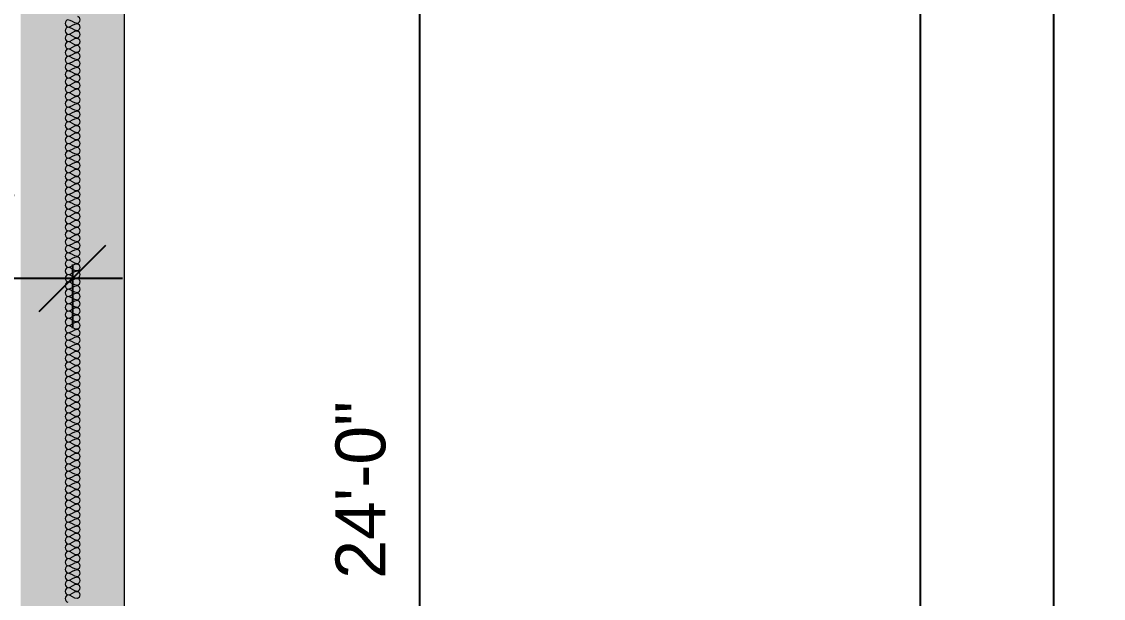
# Model space of a CAD drawing. Header units: inches. Extents: x 1913 to 24953, y -2945 to 1064.
# Drawn here: x 19839.7 to 20099.9, y -427.6 to -289 of the extents above; entities that cross this region are included whole.
import ezdxf

# ---------------------------------------------------------------- set-up
doc = ezdxf.new("R2010")
doc.units = ezdxf.units.IN
doc.header["$MEASUREMENT"] = 0
for name, color, linetype, lineweight in [('A-ANNO-DIMS', 211, 'Continuous', 9), ('A-DETL', 90, 'Continuous', 9), ('A-FLOR', 192, 'Continuous', 13), ('A-WALL', 113, 'Continuous', 13), ('A-WALL-PATT', 111, 'Continuous', 50)]:
    doc.layers.add(name, color=color, linetype=linetype, lineweight=lineweight)
doc.styles.add('Arial', font='arial.ttf', dxfattribs={"height": 12})
doc.dimstyles.new('Linear_-_3_32__Arial', dxfattribs={"dimscale": 12, "dimtxt": 12.243113, "dimasz": 1.333333, "dimexe": 1, "dimexo": 0.666667, "dimgap": 0.666667, "dimtad": 1, "dimdec": 5, "dimrnd": 0.03125, "dimzin": 1, "dimdsep": 46, "dimlunit": 4, "dimtxsty": 'Arial', "dimblk1": 'OBLIQUE', "dimblk2": 'OBLIQUE', "dimsah": 1, "dimcen": 0.09, "dimdle": 1, "dimazin": 0, "dimtfac": 1, "dimtdec": 4, "dimtix": 1, "dimtmove": 0, "dimatfit": 3, "dimfxl": 1, "dimtvp": 1, "dimtfill": 1, "dimfrac": 2, "dimtolj": 1, "dimtzin": 0, "dimarcsym": 2})

# ---------------------------------------------------------------- blocks, each defined once
blk = doc.blocks.new('_Oblique')
at = {"color": 0, "linetype": 'ByBlock', "lineweight": -2}
blk.add_line((-0.5, -0.5), (0.5, 0.5), dxfattribs=at)
blk = doc.blocks.new('*D438')
at = {"layer": 'A-ANNO-DIMS', "color": 0, "lineweight": -2, "transparency": 16777216}
for p, q in [((20087.86, 630.42), (20087.86, -1697.58)), ((19857.24, 618.42), (20099.86, 618.42)), ((19859.97, -1685.58), (20099.86, -1685.58))]:
    blk.add_line(p, q, dxfattribs=at)
at = {"layer": 'Defpoints', "color": 0, "lineweight": 0, "transparency": 16777216}
for p in [(19849.24, 618.42), (19851.97, -1685.58), (20087.86, -1685.58)]:
    blk.add_point(p, dxfattribs=at)
at = {"layer": 'A-ANNO-DIMS', "color": 0, "lineweight": -2, "transparency": 16777216, "xscale": 16, "yscale": 16, "zscale": 16}
for p, rotation in [((20087.86, 618.42), 90), ((20087.86, -1685.58), 270)]:
    blk.add_blockref('_Oblique', p, dxfattribs=dict(at, rotation=rotation))
at = {"layer": 'A-ANNO-DIMS', "color": 0, "lineweight": 0, "transparency": 16777216, "insert": (20073.74, -533.58), "char_height": 12, "width": 73.4587, "attachment_point": 5, "rotation": 90, "style": 'Arial'}
blk.add_mtext('\\A1;192\'-0"', dxfattribs=at)
blk = doc.blocks.new('*D489')
at = {"layer": 'A-ANNO-DIMS', "color": 0, "lineweight": -2, "transparency": 16777216}
for p, q in [((19935.41, -245.58), (19935.41, -557.58)), ((19871.97, -257.58), (19947.41, -257.58)), ((19871.97, -545.58), (19947.41, -545.58))]:
    blk.add_line(p, q, dxfattribs=at)
at = {"layer": 'Defpoints', "color": 0, "lineweight": 0, "transparency": 16777216}
for p in [(19863.97, -257.58), (19863.97, -545.58), (19935.41, -545.58)]:
    blk.add_point(p, dxfattribs=at)
at = {"layer": 'A-ANNO-DIMS', "color": 0, "lineweight": -2, "transparency": 16777216, "xscale": 16, "yscale": 16, "zscale": 16}
for p, rotation in [((19935.41, -257.58), 90), ((19935.41, -545.58), 270)]:
    blk.add_blockref('_Oblique', p, dxfattribs=dict(at, rotation=rotation))
at = {"layer": 'A-ANNO-DIMS', "color": 0, "lineweight": 0, "transparency": 16777216, "insert": (19921.28, -401.58), "char_height": 12, "width": 62.3834, "attachment_point": 5, "rotation": 90, "style": 'Arial'}
blk.add_mtext('\\A1;24\'-0"', dxfattribs=at)
blk = doc.blocks.new('*D499')
at = {"layer": 'A-ANNO-DIMS', "color": 0, "lineweight": -2, "transparency": 16777216}
for p, q in [((20055.86, -1133.58), (20055.86, -209.58)), ((19859.97, -221.58), (20067.86, -221.58)), ((19872.47, -1121.58), (20067.86, -1121.58))]:
    blk.add_line(p, q, dxfattribs=at)
at = {"layer": 'Defpoints', "color": 0, "lineweight": 0, "transparency": 16777216}
for p in [(19851.97, -221.58), (20055.86, -221.58), (19864.47, -1121.58)]:
    blk.add_point(p, dxfattribs=at)
at = {"layer": 'A-ANNO-DIMS', "color": 0, "lineweight": -2, "transparency": 16777216, "xscale": 16, "yscale": 16, "zscale": 16}
for p, rotation in [((20055.86, -221.58), 90), ((20055.86, -1121.58), 270)]:
    blk.add_blockref('_Oblique', p, dxfattribs=dict(at, rotation=rotation))
at = {"layer": 'A-ANNO-DIMS', "color": 0, "lineweight": 0, "transparency": 16777216, "insert": (20041.74, -671.58), "char_height": 12, "width": 62.3834, "attachment_point": 5, "rotation": 90, "style": 'Arial'}
blk.add_mtext('\\A1;75\'-0"', dxfattribs=at)
blk = doc.blocks.new('*D503')
at = {"layer": 'A-ANNO-DIMS', "color": 0, "lineweight": -2, "transparency": 16777216}
for p, q in [((19791.97, -347.39), (19791.97, -362.71)), ((19851.97, -347.39), (19851.97, -362.71)), ((19779.97, -350.71), (19863.97, -350.71))]:
    blk.add_line(p, q, dxfattribs=at)
at = {"layer": 'Defpoints', "color": 0, "lineweight": 0, "transparency": 16777216}
for p in [(19791.97, -339.39), (19851.97, -339.39), (19851.97, -350.71)]:
    blk.add_point(p, dxfattribs=at)
at = {"layer": 'A-ANNO-DIMS', "color": 0, "lineweight": -2, "transparency": 16777216, "xscale": 16, "yscale": 16, "zscale": 16, "rotation": 180}
blk.add_blockref('_Oblique', (19791.97, -350.71), dxfattribs=at)
at = {"layer": 'A-ANNO-DIMS', "color": 0, "lineweight": -2, "transparency": 16777216, "xscale": 16, "yscale": 16, "zscale": 16}
blk.add_blockref('_Oblique', (19851.97, -350.71), dxfattribs=at)
at = {"layer": 'A-ANNO-DIMS', "color": 0, "lineweight": 0, "transparency": 16777216, "insert": (19821.97, -336.58), "char_height": 12, "width": 62.3834, "attachment_point": 5, "style": 'Arial'}
blk.add_mtext('\\A1;5\'-0"', dxfattribs=at)

msp = doc.modelspace()

# ---------------------------------------------------------------- hatches: boundary and pattern name
at = {"layer": 'A-WALL-PATT', "lineweight": 0}
h = msp.add_hatch(dxfattribs=at)
h.set_pattern_fill('FP_1', color=256, style=0, pattern_type=2)
h.set_pattern_definition([(50, (18984.365, 244.067), (36.72335, -3.213), [3.84, -42.24]), (355, (18984.365, 244.067), (-7.1044, 38.51274), [3.072, -33.792]), (100.451, (18987.425, 243.8), (29.62024, 35.29956), [3.263, -35.898]), (46.184, (18984.365, 254.307), (54.6425, -8.4752), [5.76, -63.36]), (96.636, (18988.92, 253.6), (47.854, 49.8752), [4.895, -53.848]), (351.184, (18984.365, 254.307), (47.8553, 49.8749), [4.608, -50.688]), (21, (18989.485, 251.747), (30.56126, -20.614), [3.84, -42.24]), (326, (18989.485, 251.747), (12.4577, 37.1283), [3.072, -33.792]), (71.451, (18992.03, 250.03), (43.02, 16.5135), [3.263, -35.898]), (37.5, (18984.365, 244.067), (0.6228, 17.04428), [1.69, -31.693, 1.69, -32.614, -33.92]), (37.5, (18984.365, 244.067), (0.6228, 17.04428), [-67.686, 1.69, -32.23]), (7.5, (18984.365, 244.067), (13.4694, 20.19387), [1.69, -17.869, 1.69, -30.925, -12.928]), (7.5, (18984.365, 244.067), (13.4694, 20.19387), [-52.173, 1.69, -11.238]), (327.5, (18972.947, 244.067), (27.33168, -1.15522), [1.69, -11.11, 1.69, -38.246, -52.992]), (327.5, (18972.947, 244.067), (27.33168, -1.15522), [-52.736, 1.69, -51.302]), (317.5, (18967.827, 244.067), (29.85903, 5.12498), [1.69, -14.95, 1.69, -24.832, -37.632]), (317.5, (18967.827, 244.067), (29.85903, 5.12498), [-43.162, 1.69, -35.942])])
h.paths.add_polyline_path([(19839.466293, -167.581337), (19864.466293, -167.581337), (19864.466293, -211.581337), (19864.466293, -231.581337), (19864.466293, -1121.581337), (19839.466293, -1121.581337), (19839.466293, -447.581337), (19839.466293, -427.581337), (19839.466293, -322.581337), (19839.466293, -312.581337), (19839.466293, -231.581337), (19839.466293, -211.581337)], flags=0)
h.paths.add_polyline_path([(19839.466293, 37.418663), (19864.466293, 37.418663), (19864.466293, -131.581337), (19839.466293, -131.581337)], flags=0)

# ---------------------------------------------------------------- linework, layer by layer
at = {"layer": 'A-DETL', "lineweight": 0}
for points in [[(19850.799627, -288.581337), (19850.524641, -288.581337), (19849.907946, -289.456337), (19850.524641, -290.331337), (19850.799627, -290.331337)], [(19853.13296, -289.456337), (19852.331245, -289.456337), (19851.601342, -288.581337), (19850.799627, -288.581337)], [(19853.13296, -287.706337), (19853.407946, -287.706337), (19854.024641, -288.581337), (19853.407946, -289.456337), (19853.13296, -289.456337)], [(19850.799627, -290.331337), (19850.524641, -290.331337), (19849.907946, -291.206337), (19850.524641, -292.081337), (19850.799627, -292.081337)], [(19850.799627, -290.331337), (19851.601342, -290.331337), (19852.331245, -289.456337), (19853.13296, -289.456337)], [(19853.13296, -291.206337), (19852.331245, -291.206337), (19851.601342, -290.331337), (19850.799627, -290.331337)], [(19850.799627, -292.081337), (19851.601342, -292.081337), (19852.331245, -291.206337), (19853.13296, -291.206337)], [(19853.13296, -289.456337), (19853.407946, -289.456337), (19854.024641, -290.331337), (19853.407946, -291.206337), (19853.13296, -291.206337)], [(19853.13296, -291.206337), (19853.407946, -291.206337), (19854.024641, -292.081337), (19853.407946, -292.956337), (19853.13296, -292.956337)], [(19850.799627, -292.081337), (19850.524641, -292.081337), (19849.907946, -292.956337), (19850.524641, -293.831337), (19850.799627, -293.831337)], [(19850.799627, -293.831337), (19850.524641, -293.831337), (19849.907946, -294.706337), (19850.524641, -295.581337), (19850.799627, -295.581337)], [(19853.13296, -292.956337), (19852.331245, -292.956337), (19851.601342, -292.081337), (19850.799627, -292.081337)], [(19850.799627, -293.831337), (19851.601342, -293.831337), (19852.331245, -292.956337), (19853.13296, -292.956337)], [(19853.13296, -294.706337), (19852.331245, -294.706337), (19851.601342, -293.831337), (19850.799627, -293.831337)], [(19853.13296, -292.956337), (19853.407946, -292.956337), (19854.024641, -293.831337), (19853.407946, -294.706337), (19853.13296, -294.706337)], [(19850.799627, -295.581337), (19850.524641, -295.581337), (19849.907946, -296.456337), (19850.524641, -297.331337), (19850.799627, -297.331337)], [(19850.799627, -295.581337), (19851.601342, -295.581337), (19852.331245, -294.706337), (19853.13296, -294.706337)], [(19853.13296, -296.456337), (19852.331245, -296.456337), (19851.601342, -295.581337), (19850.799627, -295.581337)], [(19850.799627, -297.331337), (19851.601342, -297.331337), (19852.331245, -296.456337), (19853.13296, -296.456337)], [(19853.13296, -294.706337), (19853.407946, -294.706337), (19854.024641, -295.581337), (19853.407946, -296.456337), (19853.13296, -296.456337)], [(19853.13296, -296.456337), (19853.407946, -296.456337), (19854.024641, -297.331337), (19853.407946, -298.206337), (19853.13296, -298.206337)], [(19850.799627, -297.331337), (19850.524641, -297.331337), (19849.907946, -298.206337), (19850.524641, -299.081337), (19850.799627, -299.081337)], [(19850.799627, -299.081337), (19850.524641, -299.081337), (19849.907946, -299.956337), (19850.524641, -300.831337), (19850.799627, -300.831337)], [(19853.13296, -298.206337), (19852.331245, -298.206337), (19851.601342, -297.331337), (19850.799627, -297.331337)], [(19850.799627, -299.081337), (19851.601342, -299.081337), (19852.331245, -298.206337), (19853.13296, -298.206337)], [(19853.13296, -299.956337), (19852.331245, -299.956337), (19851.601342, -299.081337), (19850.799627, -299.081337)], [(19853.13296, -298.206337), (19853.407946, -298.206337), (19854.024641, -299.081337), (19853.407946, -299.956337), (19853.13296, -299.956337)], [(19850.799627, -300.831337), (19850.524641, -300.831337), (19849.907946, -301.706337), (19850.524641, -302.581337), (19850.799627, -302.581337)], [(19850.799627, -300.831337), (19851.601342, -300.831337), (19852.331245, -299.956337), (19853.13296, -299.956337)], [(19853.13296, -301.706337), (19852.331245, -301.706337), (19851.601342, -300.831337), (19850.799627, -300.831337)], [(19850.799627, -302.581337), (19851.601342, -302.581337), (19852.331245, -301.706337), (19853.13296, -301.706337)], [(19853.13296, -299.956337), (19853.407946, -299.956337), (19854.024641, -300.831337), (19853.407946, -301.706337), (19853.13296, -301.706337)], [(19853.13296, -301.706337), (19853.407946, -301.706337), (19854.024641, -302.581337), (19853.407946, -303.456337), (19853.13296, -303.456337)], [(19850.799627, -302.581337), (19850.524641, -302.581337), (19849.907946, -303.456337), (19850.524641, -304.331337), (19850.799627, -304.331337)], [(19850.799627, -304.331337), (19850.524641, -304.331337), (19849.907946, -305.206337), (19850.524641, -306.081337), (19850.799627, -306.081337)], [(19853.13296, -303.456337), (19852.331245, -303.456337), (19851.601342, -302.581337), (19850.799627, -302.581337)], [(19850.799627, -304.331337), (19851.601342, -304.331337), (19852.331245, -303.456337), (19853.13296, -303.456337)], [(19853.13296, -305.206337), (19852.331245, -305.206337), (19851.601342, -304.331337), (19850.799627, -304.331337)], [(19853.13296, -303.456337), (19853.407946, -303.456337), (19854.024641, -304.331337), (19853.407946, -305.206337), (19853.13296, -305.206337)], [(19850.799627, -306.081337), (19850.524641, -306.081337), (19849.907946, -306.956337), (19850.524641, -307.831337), (19850.799627, -307.831337)], [(19850.799627, -306.081337), (19851.601342, -306.081337), (19852.331245, -305.206337), (19853.13296, -305.206337)], [(19853.13296, -306.956337), (19852.331245, -306.956337), (19851.601342, -306.081337), (19850.799627, -306.081337)], [(19850.799627, -307.831337), (19851.601342, -307.831337), (19852.331245, -306.956337), (19853.13296, -306.956337)], [(19853.13296, -305.206337), (19853.407946, -305.206337), (19854.024641, -306.081337), (19853.407946, -306.956337), (19853.13296, -306.956337)], [(19853.13296, -306.956337), (19853.407946, -306.956337), (19854.024641, -307.831337), (19853.407946, -308.706337), (19853.13296, -308.706337)], [(19850.799627, -307.831337), (19850.524641, -307.831337), (19849.907946, -308.706337), (19850.524641, -309.581337), (19850.799627, -309.581337)], [(19853.13296, -308.706337), (19852.331245, -308.706337), (19851.601342, -307.831337), (19850.799627, -307.831337)], [(19850.799627, -309.581337), (19851.601342, -309.581337), (19852.331245, -308.706337), (19853.13296, -308.706337)], [(19853.13296, -308.706337), (19853.407946, -308.706337), (19854.024641, -309.581337), (19853.407946, -310.456337), (19853.13296, -310.456337)], [(19850.799627, -309.581337), (19850.524641, -309.581337), (19849.907946, -310.456337), (19850.524641, -311.331337), (19850.799627, -311.331337)], [(19850.799627, -311.331337), (19850.524641, -311.331337), (19849.907946, -312.206337), (19850.524641, -313.081337), (19850.799627, -313.081337)], [(19853.13296, -310.456337), (19852.331245, -310.456337), (19851.601342, -309.581337), (19850.799627, -309.581337)], [(19850.799627, -311.331337), (19851.601342, -311.331337), (19852.331245, -310.456337), (19853.13296, -310.456337)], [(19853.13296, -312.206337), (19852.331245, -312.206337), (19851.601342, -311.331337), (19850.799627, -311.331337)], [(19853.13296, -310.456337), (19853.407946, -310.456337), (19854.024641, -311.331337), (19853.407946, -312.206337), (19853.13296, -312.206337)], [(19850.799627, -313.081337), (19850.524641, -313.081337), (19849.907946, -313.956337), (19850.524641, -314.831337), (19850.799627, -314.831337)], [(19850.799627, -313.081337), (19851.601342, -313.081337), (19852.331245, -312.206337), (19853.13296, -312.206337)], [(19853.13296, -313.956337), (19852.331245, -313.956337), (19851.601342, -313.081337), (19850.799627, -313.081337)], [(19850.799627, -314.831337), (19851.601342, -314.831337), (19852.331245, -313.956337), (19853.13296, -313.956337)], [(19853.13296, -312.206337), (19853.407946, -312.206337), (19854.024641, -313.081337), (19853.407946, -313.956337), (19853.13296, -313.956337)], [(19853.13296, -313.956337), (19853.407946, -313.956337), (19854.024641, -314.831337), (19853.407946, -315.706337), (19853.13296, -315.706337)], [(19850.799627, -314.831337), (19850.524641, -314.831337), (19849.907946, -315.706337), (19850.524641, -316.581337), (19850.799627, -316.581337)], [(19850.799627, -316.581337), (19850.524641, -316.581337), (19849.907946, -317.456337), (19850.524641, -318.331337), (19850.799627, -318.331337)], [(19853.13296, -315.706337), (19852.331245, -315.706337), (19851.601342, -314.831337), (19850.799627, -314.831337)], [(19850.799627, -316.581337), (19851.601342, -316.581337), (19852.331245, -315.706337), (19853.13296, -315.706337)], [(19853.13296, -317.456337), (19852.331245, -317.456337), (19851.601342, -316.581337), (19850.799627, -316.581337)], [(19853.13296, -315.706337), (19853.407946, -315.706337), (19854.024641, -316.581337), (19853.407946, -317.456337), (19853.13296, -317.456337)], [(19850.799627, -318.331337), (19850.524641, -318.331337), (19849.907946, -319.206337), (19850.524641, -320.081337), (19850.799627, -320.081337)], [(19850.799627, -318.331337), (19851.601342, -318.331337), (19852.331245, -317.456337), (19853.13296, -317.456337)], [(19853.13296, -319.206337), (19852.331245, -319.206337), (19851.601342, -318.331337), (19850.799627, -318.331337)], [(19850.799627, -320.081337), (19851.601342, -320.081337), (19852.331245, -319.206337), (19853.13296, -319.206337)], [(19853.13296, -317.456337), (19853.407946, -317.456337), (19854.024641, -318.331337), (19853.407946, -319.206337), (19853.13296, -319.206337)], [(19853.13296, -319.206337), (19853.407946, -319.206337), (19854.024641, -320.081337), (19853.407946, -320.956337), (19853.13296, -320.956337)], [(19850.799627, -320.081337), (19850.524641, -320.081337), (19849.907946, -320.956337), (19850.524641, -321.831337), (19850.799627, -321.831337)], [(19850.799627, -321.831337), (19850.524641, -321.831337), (19849.907946, -322.706337), (19850.524641, -323.581337), (19850.799627, -323.581337)], [(19853.13296, -320.956337), (19852.331245, -320.956337), (19851.601342, -320.081337), (19850.799627, -320.081337)], [(19850.799627, -321.831337), (19851.601342, -321.831337), (19852.331245, -320.956337), (19853.13296, -320.956337)], [(19853.13296, -322.706337), (19852.331245, -322.706337), (19851.601342, -321.831337), (19850.799627, -321.831337)], [(19853.13296, -320.956337), (19853.407946, -320.956337), (19854.024641, -321.831337), (19853.407946, -322.706337), (19853.13296, -322.706337)], [(19850.799627, -323.581337), (19850.524641, -323.581337), (19849.907946, -324.456337), (19850.524641, -325.331337), (19850.799627, -325.331337)], [(19850.799627, -323.581337), (19851.601342, -323.581337), (19852.331245, -322.706337), (19853.13296, -322.706337)], [(19853.13296, -324.456337), (19852.331245, -324.456337), (19851.601342, -323.581337), (19850.799627, -323.581337)], [(19850.799627, -325.331337), (19851.601342, -325.331337), (19852.331245, -324.456337), (19853.13296, -324.456337)], [(19853.13296, -322.706337), (19853.407946, -322.706337), (19854.024641, -323.581337), (19853.407946, -324.456337), (19853.13296, -324.456337)], [(19853.13296, -324.456337), (19853.407946, -324.456337), (19854.024641, -325.331337), (19853.407946, -326.206337), (19853.13296, -326.206337)], [(19850.799627, -325.331337), (19850.524641, -325.331337), (19849.907946, -326.206337), (19850.524641, -327.081337), (19850.799627, -327.081337)], [(19850.799627, -327.081337), (19850.524641, -327.081337), (19849.907946, -327.956337), (19850.524641, -328.831337), (19850.799627, -328.831337)], [(19853.13296, -326.206337), (19852.331245, -326.206337), (19851.601342, -325.331337), (19850.799627, -325.331337)], [(19850.799627, -327.081337), (19851.601342, -327.081337), (19852.331245, -326.206337), (19853.13296, -326.206337)], [(19853.13296, -327.956337), (19852.331245, -327.956337), (19851.601342, -327.081337), (19850.799627, -327.081337)], [(19853.13296, -326.206337), (19853.407946, -326.206337), (19854.024641, -327.081337), (19853.407946, -327.956337), (19853.13296, -327.956337)], [(19850.799627, -328.831337), (19850.524641, -328.831337), (19849.907946, -329.706337), (19850.524641, -330.581337), (19850.799627, -330.581337)], [(19850.799627, -328.831337), (19851.601342, -328.831337), (19852.331245, -327.956337), (19853.13296, -327.956337)], [(19853.13296, -329.706337), (19852.331245, -329.706337), (19851.601342, -328.831337), (19850.799627, -328.831337)], [(19850.799627, -330.581337), (19851.601342, -330.581337), (19852.331245, -329.706337), (19853.13296, -329.706337)], [(19853.13296, -327.956337), (19853.407946, -327.956337), (19854.024641, -328.831337), (19853.407946, -329.706337), (19853.13296, -329.706337)], [(19853.13296, -329.706337), (19853.407946, -329.706337), (19854.024641, -330.581337), (19853.407946, -331.456337), (19853.13296, -331.456337)], [(19850.799627, -330.581337), (19850.524641, -330.581337), (19849.907946, -331.456337), (19850.524641, -332.331337), (19850.799627, -332.331337)], [(19850.799627, -332.331337), (19850.524641, -332.331337), (19849.907946, -333.206337), (19850.524641, -334.081337), (19850.799627, -334.081337)], [(19853.13296, -331.456337), (19852.331245, -331.456337), (19851.601342, -330.581337), (19850.799627, -330.581337)], [(19850.799627, -332.331337), (19851.601342, -332.331337), (19852.331245, -331.456337), (19853.13296, -331.456337)], [(19853.13296, -333.206337), (19852.331245, -333.206337), (19851.601342, -332.331337), (19850.799627, -332.331337)], [(19853.13296, -331.456337), (19853.407946, -331.456337), (19854.024641, -332.331337), (19853.407946, -333.206337), (19853.13296, -333.206337)], [(19850.799627, -334.081337), (19850.524641, -334.081337), (19849.907946, -334.956337), (19850.524641, -335.831337), (19850.799627, -335.831337)], [(19850.799627, -334.081337), (19851.601342, -334.081337), (19852.331245, -333.206337), (19853.13296, -333.206337)], [(19853.13296, -334.956337), (19852.331245, -334.956337), (19851.601342, -334.081337), (19850.799627, -334.081337)], [(19850.799627, -335.831337), (19851.601342, -335.831337), (19852.331245, -334.956337), (19853.13296, -334.956337)], [(19853.13296, -333.206337), (19853.407946, -333.206337), (19854.024641, -334.081337), (19853.407946, -334.956337), (19853.13296, -334.956337)], [(19853.13296, -334.956337), (19853.407946, -334.956337), (19854.024641, -335.831337), (19853.407946, -336.706337), (19853.13296, -336.706337)], [(19850.799627, -335.831337), (19850.524641, -335.831337), (19849.907946, -336.706337), (19850.524641, -337.581337), (19850.799627, -337.581337)], [(19850.799627, -337.581337), (19850.524641, -337.581337), (19849.907946, -338.456337), (19850.524641, -339.331337), (19850.799627, -339.331337)], [(19853.13296, -336.706337), (19852.331245, -336.706337), (19851.601342, -335.831337), (19850.799627, -335.831337)], [(19850.799627, -337.581337), (19851.601342, -337.581337), (19852.331245, -336.706337), (19853.13296, -336.706337)], [(19853.13296, -338.456337), (19852.331245, -338.456337), (19851.601342, -337.581337), (19850.799627, -337.581337)], [(19853.13296, -336.706337), (19853.407946, -336.706337), (19854.024641, -337.581337), (19853.407946, -338.456337), (19853.13296, -338.456337)], [(19850.799627, -339.331337), (19850.524641, -339.331337), (19849.907946, -340.206337), (19850.524641, -341.081337), (19850.799627, -341.081337)], [(19850.799627, -339.331337), (19851.601342, -339.331337), (19852.331245, -338.456337), (19853.13296, -338.456337)], [(19853.13296, -340.206337), (19852.331245, -340.206337), (19851.601342, -339.331337), (19850.799627, -339.331337)], [(19850.799627, -341.081337), (19851.601342, -341.081337), (19852.331245, -340.206337), (19853.13296, -340.206337)], [(19853.13296, -338.456337), (19853.407946, -338.456337), (19854.024641, -339.331337), (19853.407946, -340.206337), (19853.13296, -340.206337)], [(19853.13296, -340.206337), (19853.407946, -340.206337), (19854.024641, -341.081337), (19853.407946, -341.956337), (19853.13296, -341.956337)], [(19850.799627, -341.081337), (19850.524641, -341.081337), (19849.907946, -341.956337), (19850.524641, -342.831337), (19850.799627, -342.831337)], [(19850.799627, -342.831337), (19850.524641, -342.831337), (19849.907946, -343.706337), (19850.524641, -344.581337), (19850.799627, -344.581337)], [(19853.13296, -341.956337), (19852.331245, -341.956337), (19851.601342, -341.081337), (19850.799627, -341.081337)], [(19850.799627, -342.831337), (19851.601342, -342.831337), (19852.331245, -341.956337), (19853.13296, -341.956337)], [(19853.13296, -343.706337), (19852.331245, -343.706337), (19851.601342, -342.831337), (19850.799627, -342.831337)], [(19853.13296, -341.956337), (19853.407946, -341.956337), (19854.024641, -342.831337), (19853.407946, -343.706337), (19853.13296, -343.706337)], [(19850.799627, -344.581337), (19850.524641, -344.581337), (19849.907946, -345.456337), (19850.524641, -346.331337), (19850.799627, -346.331337)], [(19850.799627, -344.581337), (19851.601342, -344.581337), (19852.331245, -343.706337), (19853.13296, -343.706337)], [(19853.13296, -345.456337), (19852.331245, -345.456337), (19851.601342, -344.581337), (19850.799627, -344.581337)], [(19850.799627, -346.331337), (19851.601342, -346.331337), (19852.331245, -345.456337), (19853.13296, -345.456337)], [(19853.13296, -343.706337), (19853.407946, -343.706337), (19854.024641, -344.581337), (19853.407946, -345.456337), (19853.13296, -345.456337)], [(19853.13296, -345.456337), (19853.407946, -345.456337), (19854.024641, -346.331337), (19853.407946, -347.206337), (19853.13296, -347.206337)], [(19850.799627, -346.331337), (19850.524641, -346.331337), (19849.907946, -347.206337), (19850.524641, -348.081337), (19850.799627, -348.081337)], [(19850.799627, -348.081337), (19850.524641, -348.081337), (19849.907946, -348.956337), (19850.524641, -349.831337), (19850.799627, -349.831337)], [(19853.13296, -347.206337), (19852.331245, -347.206337), (19851.601342, -346.331337), (19850.799627, -346.331337)], [(19850.799627, -348.081337), (19851.601342, -348.081337), (19852.331245, -347.206337), (19853.13296, -347.206337)], [(19853.13296, -348.956337), (19852.331245, -348.956337), (19851.601342, -348.081337), (19850.799627, -348.081337)], [(19853.13296, -347.206337), (19853.407946, -347.206337), (19854.024641, -348.081337), (19853.407946, -348.956337), (19853.13296, -348.956337)], [(19850.799627, -349.831337), (19850.524641, -349.831337), (19849.907946, -350.706337), (19850.524641, -351.581337), (19850.799627, -351.581337)], [(19850.799627, -349.831337), (19851.601342, -349.831337), (19852.331245, -348.956337), (19853.13296, -348.956337)], [(19853.13296, -350.706337), (19852.331245, -350.706337), (19851.601342, -349.831337), (19850.799627, -349.831337)], [(19850.799627, -351.581337), (19851.601342, -351.581337), (19852.331245, -350.706337), (19853.13296, -350.706337)], [(19853.13296, -348.956337), (19853.407946, -348.956337), (19854.024641, -349.831337), (19853.407946, -350.706337), (19853.13296, -350.706337)], [(19853.13296, -350.706337), (19853.407946, -350.706337), (19854.024641, -351.581337), (19853.407946, -352.456337), (19853.13296, -352.456337)], [(19850.799627, -351.581337), (19850.524641, -351.581337), (19849.907946, -352.456337), (19850.524641, -353.331337), (19850.799627, -353.331337)], [(19850.799627, -353.331337), (19850.524641, -353.331337), (19849.907946, -354.206337), (19850.524641, -355.081337), (19850.799627, -355.081337)], [(19853.13296, -352.456337), (19852.331245, -352.456337), (19851.601342, -351.581337), (19850.799627, -351.581337)], [(19850.799627, -353.331337), (19851.601342, -353.331337), (19852.331245, -352.456337), (19853.13296, -352.456337)], [(19853.13296, -354.206337), (19852.331245, -354.206337), (19851.601342, -353.331337), (19850.799627, -353.331337)], [(19853.13296, -352.456337), (19853.407946, -352.456337), (19854.024641, -353.331337), (19853.407946, -354.206337), (19853.13296, -354.206337)], [(19850.799627, -355.081337), (19850.524641, -355.081337), (19849.907946, -355.956337), (19850.524641, -356.831337), (19850.799627, -356.831337)], [(19850.799627, -355.081337), (19851.601342, -355.081337), (19852.331245, -354.206337), (19853.13296, -354.206337)], [(19853.13296, -355.956337), (19852.331245, -355.956337), (19851.601342, -355.081337), (19850.799627, -355.081337)], [(19850.799627, -356.831337), (19851.601342, -356.831337), (19852.331245, -355.956337), (19853.13296, -355.956337)], [(19853.13296, -354.206337), (19853.407946, -354.206337), (19854.024641, -355.081337), (19853.407946, -355.956337), (19853.13296, -355.956337)], [(19853.13296, -355.956337), (19853.407946, -355.956337), (19854.024641, -356.831337), (19853.407946, -357.706337), (19853.13296, -357.706337)], [(19850.799627, -356.831337), (19850.524641, -356.831337), (19849.907946, -357.706337), (19850.524641, -358.581337), (19850.799627, -358.581337)], [(19850.799627, -358.581337), (19850.524641, -358.581337), (19849.907946, -359.456337), (19850.524641, -360.331337), (19850.799627, -360.331337)], [(19853.13296, -357.706337), (19852.331245, -357.706337), (19851.601342, -356.831337), (19850.799627, -356.831337)], [(19850.799627, -358.581337), (19851.601342, -358.581337), (19852.331245, -357.706337), (19853.13296, -357.706337)], [(19853.13296, -359.456337), (19852.331245, -359.456337), (19851.601342, -358.581337), (19850.799627, -358.581337)], [(19853.13296, -357.706337), (19853.407946, -357.706337), (19854.024641, -358.581337), (19853.407946, -359.456337), (19853.13296, -359.456337)], [(19850.799627, -360.331337), (19850.524641, -360.331337), (19849.907946, -361.206337), (19850.524641, -362.081337), (19850.799627, -362.081337)], [(19850.799627, -360.331337), (19851.601342, -360.331337), (19852.331245, -359.456337), (19853.13296, -359.456337)], [(19853.13296, -361.206337), (19852.331245, -361.206337), (19851.601342, -360.331337), (19850.799627, -360.331337)], [(19850.799627, -362.081337), (19851.601342, -362.081337), (19852.331245, -361.206337), (19853.13296, -361.206337)], [(19853.13296, -359.456337), (19853.407946, -359.456337), (19854.024641, -360.331337), (19853.407946, -361.206337), (19853.13296, -361.206337)], [(19853.13296, -361.206337), (19853.407946, -361.206337), (19854.024641, -362.081337), (19853.407946, -362.956337), (19853.13296, -362.956337)], [(19850.799627, -362.081337), (19850.524641, -362.081337), (19849.907946, -362.956337), (19850.524641, -363.831337), (19850.799627, -363.831337)], [(19850.799627, -363.831337), (19850.524641, -363.831337), (19849.907946, -364.706337), (19850.524641, -365.581337), (19850.799627, -365.581337)], [(19853.13296, -362.956337), (19852.331245, -362.956337), (19851.601342, -362.081337), (19850.799627, -362.081337)], [(19850.799627, -363.831337), (19851.601342, -363.831337), (19852.331245, -362.956337), (19853.13296, -362.956337)], [(19853.13296, -364.706337), (19852.331245, -364.706337), (19851.601342, -363.831337), (19850.799627, -363.831337)], [(19853.13296, -362.956337), (19853.407946, -362.956337), (19854.024641, -363.831337), (19853.407946, -364.706337), (19853.13296, -364.706337)], [(19850.799627, -365.581337), (19850.524641, -365.581337), (19849.907946, -366.456337), (19850.524641, -367.331337), (19850.799627, -367.331337)], [(19850.799627, -365.581337), (19851.601342, -365.581337), (19852.331245, -364.706337), (19853.13296, -364.706337)], [(19853.13296, -366.456337), (19852.331245, -366.456337), (19851.601342, -365.581337), (19850.799627, -365.581337)], [(19850.799627, -367.331337), (19851.601342, -367.331337), (19852.331245, -366.456337), (19853.13296, -366.456337)], [(19853.13296, -364.706337), (19853.407946, -364.706337), (19854.024641, -365.581337), (19853.407946, -366.456337), (19853.13296, -366.456337)], [(19853.13296, -366.456337), (19853.407946, -366.456337), (19854.024641, -367.331337), (19853.407946, -368.206337), (19853.13296, -368.206337)], [(19850.799627, -367.331337), (19850.524641, -367.331337), (19849.907946, -368.206337), (19850.524641, -369.081337), (19850.799627, -369.081337)], [(19850.799627, -369.081337), (19850.524641, -369.081337), (19849.907946, -369.956337), (19850.524641, -370.831337), (19850.799627, -370.831337)], [(19853.13296, -368.206337), (19852.331245, -368.206337), (19851.601342, -367.331337), (19850.799627, -367.331337)], [(19850.799627, -369.081337), (19851.601342, -369.081337), (19852.331245, -368.206337), (19853.13296, -368.206337)], [(19853.13296, -369.956337), (19852.331245, -369.956337), (19851.601342, -369.081337), (19850.799627, -369.081337)], [(19853.13296, -368.206337), (19853.407946, -368.206337), (19854.024641, -369.081337), (19853.407946, -369.956337), (19853.13296, -369.956337)], [(19850.799627, -370.831337), (19850.524641, -370.831337), (19849.907946, -371.706337), (19850.524641, -372.581337), (19850.799627, -372.581337)], [(19850.799627, -370.831337), (19851.601342, -370.831337), (19852.331245, -369.956337), (19853.13296, -369.956337)], [(19853.13296, -371.706337), (19852.331245, -371.706337), (19851.601342, -370.831337), (19850.799627, -370.831337)], [(19850.799627, -372.581337), (19851.601342, -372.581337), (19852.331245, -371.706337), (19853.13296, -371.706337)], [(19853.13296, -369.956337), (19853.407946, -369.956337), (19854.024641, -370.831337), (19853.407946, -371.706337), (19853.13296, -371.706337)], [(19853.13296, -371.706337), (19853.407946, -371.706337), (19854.024641, -372.581337), (19853.407946, -373.456337), (19853.13296, -373.456337)], [(19850.799627, -372.581337), (19850.524641, -372.581337), (19849.907946, -373.456337), (19850.524641, -374.331337), (19850.799627, -374.331337)], [(19850.799627, -374.331337), (19850.524641, -374.331337), (19849.907946, -375.206337), (19850.524641, -376.081337), (19850.799627, -376.081337)], [(19853.13296, -373.456337), (19852.331245, -373.456337), (19851.601342, -372.581337), (19850.799627, -372.581337)], [(19850.799627, -374.331337), (19851.601342, -374.331337), (19852.331245, -373.456337), (19853.13296, -373.456337)], [(19853.13296, -375.206337), (19852.331245, -375.206337), (19851.601342, -374.331337), (19850.799627, -374.331337)], [(19853.13296, -373.456337), (19853.407946, -373.456337), (19854.024641, -374.331337), (19853.407946, -375.206337), (19853.13296, -375.206337)], [(19850.799627, -376.081337), (19850.524641, -376.081337), (19849.907946, -376.956337), (19850.524641, -377.831337), (19850.799627, -377.831337)], [(19850.799627, -376.081337), (19851.601342, -376.081337), (19852.331245, -375.206337), (19853.13296, -375.206337)], [(19853.13296, -376.956337), (19852.331245, -376.956337), (19851.601342, -376.081337), (19850.799627, -376.081337)], [(19850.799627, -377.831337), (19851.601342, -377.831337), (19852.331245, -376.956337), (19853.13296, -376.956337)], [(19853.13296, -375.206337), (19853.407946, -375.206337), (19854.024641, -376.081337), (19853.407946, -376.956337), (19853.13296, -376.956337)], [(19853.13296, -376.956337), (19853.407946, -376.956337), (19854.024641, -377.831337), (19853.407946, -378.706337), (19853.13296, -378.706337)], [(19850.799627, -377.831337), (19850.524641, -377.831337), (19849.907946, -378.706337), (19850.524641, -379.581337), (19850.799627, -379.581337)], [(19850.799627, -379.581337), (19850.524641, -379.581337), (19849.907946, -380.456337), (19850.524641, -381.331337), (19850.799627, -381.331337)], [(19853.13296, -378.706337), (19852.331245, -378.706337), (19851.601342, -377.831337), (19850.799627, -377.831337)], [(19850.799627, -379.581337), (19851.601342, -379.581337), (19852.331245, -378.706337), (19853.13296, -378.706337)], [(19853.13296, -380.456337), (19852.331245, -380.456337), (19851.601342, -379.581337), (19850.799627, -379.581337)], [(19853.13296, -378.706337), (19853.407946, -378.706337), (19854.024641, -379.581337), (19853.407946, -380.456337), (19853.13296, -380.456337)], [(19850.799627, -381.331337), (19850.524641, -381.331337), (19849.907946, -382.206337), (19850.524641, -383.081337), (19850.799627, -383.081337)], [(19850.799627, -381.331337), (19851.601342, -381.331337), (19852.331245, -380.456337), (19853.13296, -380.456337)], [(19853.13296, -382.206337), (19852.331245, -382.206337), (19851.601342, -381.331337), (19850.799627, -381.331337)], [(19850.799627, -383.081337), (19851.601342, -383.081337), (19852.331245, -382.206337), (19853.13296, -382.206337)], [(19853.13296, -380.456337), (19853.407946, -380.456337), (19854.024641, -381.331337), (19853.407946, -382.206337), (19853.13296, -382.206337)], [(19853.13296, -382.206337), (19853.407946, -382.206337), (19854.024641, -383.081337), (19853.407946, -383.956337), (19853.13296, -383.956337)], [(19850.799627, -383.081337), (19850.524641, -383.081337), (19849.907946, -383.956337), (19850.524641, -384.831337), (19850.799627, -384.831337)], [(19850.799627, -384.831337), (19850.524641, -384.831337), (19849.907946, -385.706337), (19850.524641, -386.581337), (19850.799627, -386.581337)], [(19853.13296, -383.956337), (19852.331245, -383.956337), (19851.601342, -383.081337), (19850.799627, -383.081337)], [(19850.799627, -384.831337), (19851.601342, -384.831337), (19852.331245, -383.956337), (19853.13296, -383.956337)], [(19853.13296, -385.706337), (19852.331245, -385.706337), (19851.601342, -384.831337), (19850.799627, -384.831337)], [(19853.13296, -383.956337), (19853.407946, -383.956337), (19854.024641, -384.831337), (19853.407946, -385.706337), (19853.13296, -385.706337)], [(19850.799627, -386.581337), (19850.524641, -386.581337), (19849.907946, -387.456337), (19850.524641, -388.331337), (19850.799627, -388.331337)], [(19850.799627, -386.581337), (19851.601342, -386.581337), (19852.331245, -385.706337), (19853.13296, -385.706337)], [(19853.13296, -387.456337), (19852.331245, -387.456337), (19851.601342, -386.581337), (19850.799627, -386.581337)], [(19850.799627, -388.331337), (19851.601342, -388.331337), (19852.331245, -387.456337), (19853.13296, -387.456337)], [(19853.13296, -385.706337), (19853.407946, -385.706337), (19854.024641, -386.581337), (19853.407946, -387.456337), (19853.13296, -387.456337)], [(19853.13296, -387.456337), (19853.407946, -387.456337), (19854.024641, -388.331337), (19853.407946, -389.206337), (19853.13296, -389.206337)], [(19850.799627, -388.331337), (19850.524641, -388.331337), (19849.907946, -389.206337), (19850.524641, -390.081337), (19850.799627, -390.081337)], [(19850.799627, -390.081337), (19850.524641, -390.081337), (19849.907946, -390.956337), (19850.524641, -391.831337), (19850.799627, -391.831337)], [(19853.13296, -389.206337), (19852.331245, -389.206337), (19851.601342, -388.331337), (19850.799627, -388.331337)], [(19850.799627, -390.081337), (19851.601342, -390.081337), (19852.331245, -389.206337), (19853.13296, -389.206337)], [(19853.13296, -390.956337), (19852.331245, -390.956337), (19851.601342, -390.081337), (19850.799627, -390.081337)], [(19853.13296, -389.206337), (19853.407946, -389.206337), (19854.024641, -390.081337), (19853.407946, -390.956337), (19853.13296, -390.956337)], [(19850.799627, -391.831337), (19850.524641, -391.831337), (19849.907946, -392.706337), (19850.524641, -393.581337), (19850.799627, -393.581337)], [(19850.799627, -391.831337), (19851.601342, -391.831337), (19852.331245, -390.956337), (19853.13296, -390.956337)], [(19853.13296, -392.706337), (19852.331245, -392.706337), (19851.601342, -391.831337), (19850.799627, -391.831337)], [(19850.799627, -393.581337), (19851.601342, -393.581337), (19852.331245, -392.706337), (19853.13296, -392.706337)], [(19853.13296, -390.956337), (19853.407946, -390.956337), (19854.024641, -391.831337), (19853.407946, -392.706337), (19853.13296, -392.706337)], [(19853.13296, -392.706337), (19853.407946, -392.706337), (19854.024641, -393.581337), (19853.407946, -394.456337), (19853.13296, -394.456337)], [(19850.799627, -393.581337), (19850.524641, -393.581337), (19849.907946, -394.456337), (19850.524641, -395.331337), (19850.799627, -395.331337)], [(19850.799627, -395.331337), (19850.524641, -395.331337), (19849.907946, -396.206337), (19850.524641, -397.081337), (19850.799627, -397.081337)], [(19853.13296, -394.456337), (19852.331245, -394.456337), (19851.601342, -393.581337), (19850.799627, -393.581337)], [(19850.799627, -395.331337), (19851.601342, -395.331337), (19852.331245, -394.456337), (19853.13296, -394.456337)], [(19853.13296, -396.206337), (19852.331245, -396.206337), (19851.601342, -395.331337), (19850.799627, -395.331337)], [(19853.13296, -394.456337), (19853.407946, -394.456337), (19854.024641, -395.331337), (19853.407946, -396.206337), (19853.13296, -396.206337)], [(19850.799627, -397.081337), (19850.524641, -397.081337), (19849.907946, -397.956337), (19850.524641, -398.831337), (19850.799627, -398.831337)], [(19850.799627, -397.081337), (19851.601342, -397.081337), (19852.331245, -396.206337), (19853.13296, -396.206337)], [(19853.13296, -397.956337), (19852.331245, -397.956337), (19851.601342, -397.081337), (19850.799627, -397.081337)], [(19850.799627, -398.831337), (19851.601342, -398.831337), (19852.331245, -397.956337), (19853.13296, -397.956337)], [(19853.13296, -396.206337), (19853.407946, -396.206337), (19854.024641, -397.081337), (19853.407946, -397.956337), (19853.13296, -397.956337)], [(19853.13296, -397.956337), (19853.407946, -397.956337), (19854.024641, -398.831337), (19853.407946, -399.706337), (19853.13296, -399.706337)], [(19850.799627, -398.831337), (19850.524641, -398.831337), (19849.907946, -399.706337), (19850.524641, -400.581337), (19850.799627, -400.581337)], [(19850.799627, -400.581337), (19850.524641, -400.581337), (19849.907946, -401.456337), (19850.524641, -402.331337), (19850.799627, -402.331337)], [(19853.13296, -399.706337), (19852.331245, -399.706337), (19851.601342, -398.831337), (19850.799627, -398.831337)], [(19850.799627, -400.581337), (19851.601342, -400.581337), (19852.331245, -399.706337), (19853.13296, -399.706337)], [(19853.13296, -401.456337), (19852.331245, -401.456337), (19851.601342, -400.581337), (19850.799627, -400.581337)], [(19853.13296, -399.706337), (19853.407946, -399.706337), (19854.024641, -400.581337), (19853.407946, -401.456337), (19853.13296, -401.456337)], [(19850.799627, -402.331337), (19850.524641, -402.331337), (19849.907946, -403.206337), (19850.524641, -404.081337), (19850.799627, -404.081337)], [(19850.799627, -402.331337), (19851.601342, -402.331337), (19852.331245, -401.456337), (19853.13296, -401.456337)], [(19853.13296, -403.206337), (19852.331245, -403.206337), (19851.601342, -402.331337), (19850.799627, -402.331337)], [(19850.799627, -404.081337), (19851.601342, -404.081337), (19852.331245, -403.206337), (19853.13296, -403.206337)], [(19853.13296, -401.456337), (19853.407946, -401.456337), (19854.024641, -402.331337), (19853.407946, -403.206337), (19853.13296, -403.206337)], [(19853.13296, -403.206337), (19853.407946, -403.206337), (19854.024641, -404.081337), (19853.407946, -404.956337), (19853.13296, -404.956337)], [(19850.799627, -404.081337), (19850.524641, -404.081337), (19849.907946, -404.956337), (19850.524641, -405.831337), (19850.799627, -405.831337)], [(19853.13296, -404.956337), (19852.331245, -404.956337), (19851.601342, -404.081337), (19850.799627, -404.081337)], [(19850.799627, -405.831337), (19851.601342, -405.831337), (19852.331245, -404.956337), (19853.13296, -404.956337)], [(19853.13296, -404.956337), (19853.407946, -404.956337), (19854.024641, -405.831337), (19853.407946, -406.706337), (19853.13296, -406.706337)], [(19850.799627, -405.831337), (19850.524641, -405.831337), (19849.907946, -406.706337), (19850.524641, -407.581337), (19850.799627, -407.581337)], [(19850.799627, -407.581337), (19850.524641, -407.581337), (19849.907946, -408.456337), (19850.524641, -409.331337), (19850.799627, -409.331337)], [(19853.13296, -406.706337), (19852.331245, -406.706337), (19851.601342, -405.831337), (19850.799627, -405.831337)], [(19850.799627, -407.581337), (19851.601342, -407.581337), (19852.331245, -406.706337), (19853.13296, -406.706337)], [(19853.13296, -408.456337), (19852.331245, -408.456337), (19851.601342, -407.581337), (19850.799627, -407.581337)], [(19853.13296, -406.706337), (19853.407946, -406.706337), (19854.024641, -407.581337), (19853.407946, -408.456337), (19853.13296, -408.456337)], [(19850.799627, -409.331337), (19850.524641, -409.331337), (19849.907946, -410.206337), (19850.524641, -411.081337), (19850.799627, -411.081337)], [(19850.799627, -409.331337), (19851.601342, -409.331337), (19852.331245, -408.456337), (19853.13296, -408.456337)], [(19853.13296, -410.206337), (19852.331245, -410.206337), (19851.601342, -409.331337), (19850.799627, -409.331337)], [(19850.799627, -411.081337), (19851.601342, -411.081337), (19852.331245, -410.206337), (19853.13296, -410.206337)], [(19853.13296, -408.456337), (19853.407946, -408.456337), (19854.024641, -409.331337), (19853.407946, -410.206337), (19853.13296, -410.206337)], [(19853.13296, -410.206337), (19853.407946, -410.206337), (19854.024641, -411.081337), (19853.407946, -411.956337), (19853.13296, -411.956337)], [(19850.799627, -411.081337), (19850.524641, -411.081337), (19849.907946, -411.956337), (19850.524641, -412.831337), (19850.799627, -412.831337)], [(19850.799627, -412.831337), (19850.524641, -412.831337), (19849.907946, -413.706337), (19850.524641, -414.581337), (19850.799627, -414.581337)], [(19853.13296, -411.956337), (19852.331245, -411.956337), (19851.601342, -411.081337), (19850.799627, -411.081337)], [(19850.799627, -412.831337), (19851.601342, -412.831337), (19852.331245, -411.956337), (19853.13296, -411.956337)], [(19853.13296, -413.706337), (19852.331245, -413.706337), (19851.601342, -412.831337), (19850.799627, -412.831337)], [(19853.13296, -411.956337), (19853.407946, -411.956337), (19854.024641, -412.831337), (19853.407946, -413.706337), (19853.13296, -413.706337)], [(19850.799627, -414.581337), (19850.524641, -414.581337), (19849.907946, -415.456337), (19850.524641, -416.331337), (19850.799627, -416.331337)], [(19850.799627, -414.581337), (19851.601342, -414.581337), (19852.331245, -413.706337), (19853.13296, -413.706337)], [(19853.13296, -415.456337), (19852.331245, -415.456337), (19851.601342, -414.581337), (19850.799627, -414.581337)], [(19850.799627, -416.331337), (19851.601342, -416.331337), (19852.331245, -415.456337), (19853.13296, -415.456337)], [(19853.13296, -413.706337), (19853.407946, -413.706337), (19854.024641, -414.581337), (19853.407946, -415.456337), (19853.13296, -415.456337)], [(19853.13296, -415.456337), (19853.407946, -415.456337), (19854.024641, -416.331337), (19853.407946, -417.206337), (19853.13296, -417.206337)], [(19850.799627, -416.331337), (19850.524641, -416.331337), (19849.907946, -417.206337), (19850.524641, -418.081337), (19850.799627, -418.081337)], [(19850.799627, -418.081337), (19850.524641, -418.081337), (19849.907946, -418.956337), (19850.524641, -419.831337), (19850.799627, -419.831337)], [(19853.13296, -417.206337), (19852.331245, -417.206337), (19851.601342, -416.331337), (19850.799627, -416.331337)], [(19850.799627, -418.081337), (19851.601342, -418.081337), (19852.331245, -417.206337), (19853.13296, -417.206337)], [(19853.13296, -418.956337), (19852.331245, -418.956337), (19851.601342, -418.081337), (19850.799627, -418.081337)], [(19853.13296, -417.206337), (19853.407946, -417.206337), (19854.024641, -418.081337), (19853.407946, -418.956337), (19853.13296, -418.956337)], [(19850.799627, -419.831337), (19850.524641, -419.831337), (19849.907946, -420.706337), (19850.524641, -421.581337), (19850.799627, -421.581337)], [(19850.799627, -419.831337), (19851.601342, -419.831337), (19852.331245, -418.956337), (19853.13296, -418.956337)], [(19853.13296, -420.706337), (19852.331245, -420.706337), (19851.601342, -419.831337), (19850.799627, -419.831337)], [(19850.799627, -421.581337), (19851.601342, -421.581337), (19852.331245, -420.706337), (19853.13296, -420.706337)], [(19853.13296, -418.956337), (19853.407946, -418.956337), (19854.024641, -419.831337), (19853.407946, -420.706337), (19853.13296, -420.706337)], [(19853.13296, -420.706337), (19853.407946, -420.706337), (19854.024641, -421.581337), (19853.407946, -422.456337), (19853.13296, -422.456337)], [(19850.799627, -421.581337), (19850.524641, -421.581337), (19849.907946, -422.456337), (19850.524641, -423.331337), (19850.799627, -423.331337)], [(19850.799627, -423.331337), (19850.524641, -423.331337), (19849.907946, -424.206337), (19850.524641, -425.081337), (19850.799627, -425.081337)], [(19853.13296, -422.456337), (19852.331245, -422.456337), (19851.601342, -421.581337), (19850.799627, -421.581337)], [(19850.799627, -423.331337), (19851.601342, -423.331337), (19852.331245, -422.456337), (19853.13296, -422.456337)], [(19853.13296, -424.206337), (19852.331245, -424.206337), (19851.601342, -423.331337), (19850.799627, -423.331337)], [(19853.13296, -422.456337), (19853.407946, -422.456337), (19854.024641, -423.331337), (19853.407946, -424.206337), (19853.13296, -424.206337)], [(19850.799627, -425.081337), (19850.524641, -425.081337), (19849.907946, -425.956337), (19850.524641, -426.831337), (19850.799627, -426.831337)], [(19850.799627, -425.081337), (19851.601342, -425.081337), (19852.331245, -424.206337), (19853.13296, -424.206337)], [(19853.13296, -425.956337), (19852.331245, -425.956337), (19851.601342, -425.081337), (19850.799627, -425.081337)], [(19850.799627, -426.831337), (19851.601342, -426.831337), (19852.331245, -425.956337), (19853.13296, -425.956337)], [(19853.13296, -424.206337), (19853.407946, -424.206337), (19854.024641, -425.081337), (19853.407946, -425.956337), (19853.13296, -425.956337)], [(19853.13296, -425.956337), (19853.407946, -425.956337), (19854.024641, -426.831337), (19853.407946, -427.706337), (19853.13296, -427.706337)], [(19850.799627, -426.831337), (19850.524641, -426.831337), (19849.907946, -427.706337), (19850.524641, -428.581337), (19850.799627, -428.581337)], [(19853.13296, -427.706337), (19852.331245, -427.706337), (19851.601342, -426.831337), (19850.799627, -426.831337)]]:
    msp.add_open_spline(points, degree=3, dxfattribs=at)
at = {"layer": 'A-FLOR', "lineweight": 0}
msp.add_line((19864.466293, -1673.081337), (19864.466293, -231.581337), dxfattribs=at)
at = {"layer": 'A-WALL', "lineweight": 0}
msp.add_line((19864.466293, -1121.581337), (19864.466293, -231.581337), dxfattribs=at)

# ---------------------------------------------------------------- dimensions: what is measured, and where the dimension line sits
at = {"layer": 'A-ANNO-DIMS', "color": 1, "lineweight": 0}
for base, p1, p2, picture, middle in [((20087.863511, -1685.581337), (19849.239517, 618.418663), (19851.966293, -1685.581337), '*D438', (20073.736635, -533.581337)), ((20055.863511, -221.581337), (19864.466293, -1121.581337), (19851.966293, -221.581337), '*D499', (20041.736635, -671.581337)), ((19935.406631, -545.581337), (19863.966293, -257.581337), (19863.966293, -545.581337), '*D489', (19921.279755, -401.581337))]:
    dim = msp.add_linear_dim(base=base, p1=p1, p2=p2, angle=90, dimstyle='Linear_-_3_32__Arial', override={"dimpost": '<>', "dimfxl": 60, "dimtfill": 0}, dxfattribs=at)
    dim.commit()
    dim.dimension.update_dxf_attribs({"geometry": picture, "text_midpoint": middle})
dim = msp.add_linear_dim(base=(19851.966293, -350.707025), p1=(19791.966293, -339.393317), p2=(19851.966293, -339.393317), dimstyle='Linear_-_3_32__Arial', override={"dimpost": '<>', "dimfxl": 60, "dimtfill": 0}, dxfattribs=at)
dim.commit()
dim.dimension.update_dxf_attribs({"geometry": '*D503', "text_midpoint": (19821.966293, -336.58015)})

doc.saveas('drawing.dxf')
